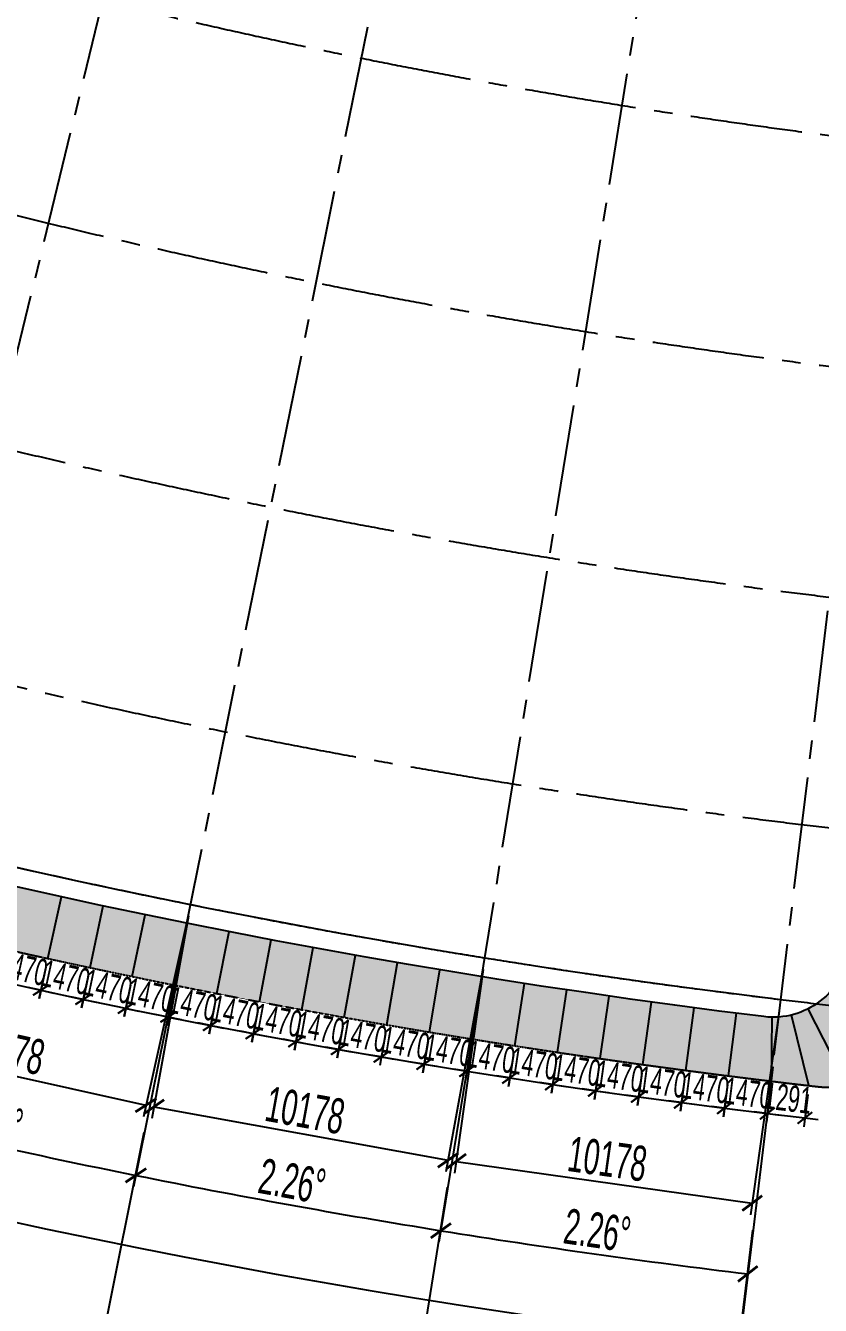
# Model space of a CAD drawing. Extents: x -668578 to 2331563, y -1202445 to 1620273.
# Drawn here: x 1661932 to 1688983, y 23732 to 67310 of the extents above; entities that cross this region are included whole.
import ezdxf
from ezdxf.enums import TextEntityAlignment as Align

# ---------------------------------------------------------------- set-up
doc = ezdxf.new("R2010")
doc.units = 0
doc.linetypes.add('CENTER2', pattern=[28.575000000000003, 19.05, -3.175, 3.175, -3.175])
doc.linetypes.add('DASH', pattern=[0.35, 0.25, -0.1])
doc.layers.get('0').update_dxf_attribs({"color": 8})
doc.layers.get('Defpoints').update_dxf_attribs({"color": 8})
for name, color, linetype in [('#填充层', 8, 'Continuous'), ('#幕墙线-平面', 8, 'Continuous'), ('#标注', 8, 'Continuous'), ('#轴线', 8, 'CENTER2'), ('dim', 8, 'Continuous')]:
    doc.layers.add(name, color=color, linetype=linetype)
doc.styles.add('JHZX', font='jrs.shx', dxfattribs={"width": 0.6, "bigfont": 'jhz.shx'})
doc.dimstyles.new('JZBZ-300', dxfattribs={"dimscale": 300, "dimtxt": 3, "dimasz": 1.5, "dimexe": 1, "dimexo": 1, "dimgap": 0.5, "dimtad": 1, "dimdec": 0, "dimdsep": 46, "dimtxsty": 'JHZX', "dimblk1": 'ARCHTICK', "dimblk2": 'ARCHTICK', "dimsah": 1, "dimcen": 0, "dimclrd": 1, "dimclre": 1, "dimclrt": 2, "dimazin": 2, "dimtfac": 1, "dimtdec": 0, "dimtix": 1, "dimtmove": 0, "dimatfit": 3, "dimfxl": 0, "dimtolj": 1, "dimlwd": -1, "dimlwe": -1, "dimarcsym": 0})
doc.dimstyles.new('JZBZ-400', dxfattribs={"dimscale": 400, "dimtxt": 3, "dimasz": 1.5, "dimexe": 1, "dimexo": 1, "dimgap": 0.5, "dimtad": 1, "dimdec": 0, "dimdsep": 46, "dimtxsty": 'JHZX', "dimblk1": 'ARCHTICK', "dimblk2": 'ARCHTICK', "dimsah": 1, "dimcen": 0, "dimclrd": 1, "dimclre": 1, "dimclrt": 2, "dimazin": 2, "dimtfac": 1, "dimtdec": 0, "dimtix": 1, "dimtmove": 0, "dimatfit": 3, "dimfxl": 0, "dimtolj": 1, "dimlwd": -1, "dimlwe": -1, "dimarcsym": 0})

# ---------------------------------------------------------------- blocks, each defined once
blk = doc.blocks.new('_ARCHTICK')
at = {"color": 0, "linetype": 'ByBlock', "const_width": 0.15}
blk.add_lwpolyline([(-0.5, -0.5), (0.5, 0.5)], dxfattribs=at)
blk = doc.blocks.new('*D2939')
at = {"layer": '#标注', "ltscale": 300, "transparency": 16777216}
for p, q in [((-1772.791618300945, -1481.365197545436), (-9341.748198340536, -7862.657879242006)), ((165913.7732030131, -92055.65823940704), (164727.0996400029, -101884.2800072265))]:
    blk.add_line(p, q, dxfattribs=at)
blk.add_arc((197092.1482162317, 166179.1797920645), 269610.2124900237, 220.1338192809485, 263.1156299250187, dxfattribs=at)
at = {"layer": 'Defpoints', "color": 0, "ltscale": 300, "transparency": 16777216}
for p in [(197092.1482162317, 166179.1797920645), (-1466.975190824596, -1223.535190204158), (40379.67516651106, -53208.30268940322), (165961.7196095993, -91658.54220838404)]:
    blk.add_point(p, dxfattribs=at)
at = {"layer": '#标注', "ltscale": 300, "transparency": 16777216, "xscale": 600, "yscale": 600, "zscale": 600}
for p, rotation in [((-9035.931770864163, -7604.827871900749), 130.1338192809485), ((164775.0460465892, -101487.1639762035), 353.1156299250187)]:
    blk.add_blockref('_ARCHTICK', p, dxfattribs=dict(at, rotation=rotation))
at = {"layer": '#标注', "ltscale": 300, "transparency": 16777216, "insert": (69341.55334645722, -70334.48968467087), "char_height": 1200, "attachment_point": 5, "rotation": 331.6247246029835, "style": 'JHZX'}
blk.add_mtext('\\A1;42.98°', dxfattribs=at)
blk = doc.blocks.new('*D2964')
at = {"layer": '#标注', "ltscale": 300, "transparency": 16777216}
for p, q in [((135616.1671656, -86561.84654807855), (133843.5729507627, -93849.36394082324)), ((145640.4226773909, -88791.49024800592), (144156.8671574158, -96143.29703404036))]:
    blk.add_line(p, q, dxfattribs=at)
blk.add_arc((197092.1482162382, 166179.1797920599), 267210.2124900252, 256.3290280231364, 258.5912288879829, dxfattribs=at)
at = {"layer": 'Defpoints', "color": 0, "ltscale": 300, "transparency": 16777216}
for p in [(197092.1482162382, 166179.1797920599), (135710.7055237246, -86173.17895379894), (145719.5456384562, -88399.3938860842), (137360.5897846303, -94269.35367721465)]:
    blk.add_point(p, dxfattribs=at)
at = {"layer": '#标注', "ltscale": 300, "transparency": 16777216, "xscale": 600, "yscale": 600, "zscale": 600}
for p, rotation in [((133938.1113088872, -93460.6963465436), 166.3290280231364), ((144235.9901184811, -95751.20067211865), 348.5912288879829)]:
    blk.add_blockref('_ARCHTICK', p, dxfattribs=dict(at, rotation=rotation))
at = {"layer": '#标注', "ltscale": 300, "transparency": 16777216, "insert": (139249.4410553849, -93875.85774285143), "char_height": 1200, "attachment_point": 5, "rotation": 347.4601284555596, "style": 'JHZX'}
blk.add_mtext('\\A1;2.26°', dxfattribs=at)
blk = doc.blocks.new('*D2965')
at = {"layer": '#标注', "ltscale": 300, "transparency": 16777216}
for p, q in [((145640.4226773909, -88791.49024800569), (144156.8671574166, -96143.29703403744)), ((155744.8731003964, -90623.71248546024), (154552.6686098455, -98028.34944163164))]:
    blk.add_line(p, q, dxfattribs=at)
blk.add_arc((197092.1482162315, 166179.1797920608), 267210.2124900217, 258.5912288879844, 260.8534291851969, dxfattribs=at)
at = {"layer": 'Defpoints', "color": 0, "ltscale": 300, "transparency": 16777216}
for p in [(197092.1482162315, 166179.1797920608), (145719.5456384562, -88399.39388608397), (155808.4573398924, -90228.7985144644), (147687.7202341102, -96424.13350524308)]:
    blk.add_point(p, dxfattribs=at)
at = {"layer": '#标注', "ltscale": 300, "transparency": 16777216, "xscale": 600, "yscale": 600, "zscale": 600}
for p, rotation in [((144235.9901184818, -95751.2006721157), 168.5912288879844), ((154616.2528493415, -97633.4354706358), 350.8534291851969)]:
    blk.add_blockref('_ARCHTICK', p, dxfattribs=dict(at, rotation=rotation))
at = {"layer": '#标注', "ltscale": 300, "transparency": 16777216, "insert": (149559.5666977208, -95956.38630526343), "char_height": 1200, "attachment_point": 5, "rotation": 349.7223290365907, "style": 'JHZX'}
blk.add_mtext('\\A1;2.26°', dxfattribs=at)
blk = doc.blocks.new('*D2966')
at = {"layer": '#标注', "ltscale": 300, "transparency": 16777216}
for p, q in [((155744.8731003963, -90623.71248546048), (154552.6686098456, -98028.3494416317)), ((165913.7732030116, -92055.65823940959), (165014.7780795192, -99501.58382109005))]:
    blk.add_line(p, q, dxfattribs=at)
blk.add_arc((197092.1482162308, 166179.1797920622), 267210.2124900231, 260.8534291851972, 263.1156299250185, dxfattribs=at)
at = {"layer": 'Defpoints', "color": 0, "ltscale": 300, "transparency": 16777216}
for p in [(197092.1482162308, 166179.1797920622), (155808.4573398924, -90228.79851446462), (165961.7196095979, -91658.54220838659), (158091.8559520314, -98169.59524249382)]:
    blk.add_point(p, dxfattribs=at)
at = {"layer": '#标注', "ltscale": 300, "transparency": 16777216, "xscale": 600, "yscale": 600, "zscale": 600}
for p, rotation in [((154616.2528493416, -97633.43547063584), 170.8534291851971), ((165062.7244861054, -99104.46779006704), 353.1156299250185)]:
    blk.add_blockref('_ARCHTICK', p, dxfattribs=dict(at, rotation=rotation))
at = {"layer": '#标注', "ltscale": 300, "transparency": 16777216, "insert": (159943.7807458377, -97628.32600196154), "char_height": 1200, "attachment_point": 5, "rotation": 351.9845295551078, "style": 'JHZX'}
blk.add_mtext('\\A1;2.26°', dxfattribs=at)
blk = doc.blocks.new('*U2924')
at = {"linetype": 'ByBlock'}
blk.add_line((-8.960830237663566e-17, -20), (0, 0), dxfattribs=at)
blk.add_circle((0, -24), 4, dxfattribs=at)
at = {"color": 253, "linetype": 'ByBlock', "style": 'JHZX', "width": 0.75}
blk.add_attdef('AXES', text='', height=4, dxfattribs=at).set_placement((0, -24), align=Align.MIDDLE_CENTER)
blk = doc.blocks.new('*D3016')
at = {"layer": '#标注', "transparency": 16777216}
for p, q in [((1553.710804827706, -79823.39653138338), (577.2344838467125, -86757.80163467991)), ((11632.29349165103, -81242.62387621407), (10655.81717067004, -88177.02897951061)), ((633.010665370206, -86361.70945150197), (10711.59335219353, -87780.93679633267))]:
    blk.add_line(p, q, dxfattribs=at)
at = {"layer": 'Defpoints', "color": 0, "transparency": 16777216}
for p in [(1609.486986351199, -79427.30434820545), (11688.06967317452, -80846.53169303614), (10711.59335219353, -87780.93679633267)]:
    blk.add_point(p, dxfattribs=at)
at = {"layer": '#标注', "transparency": 16777216, "xscale": 600, "yscale": 600, "zscale": 600}
for p, rotation in [((633.010665370206, -86361.70945150197), 171.9845309758425), ((10711.59335219353, -87780.93679633267), 351.9845309758425)]:
    blk.add_blockref('_ARCHTICK', p, dxfattribs=dict(at, rotation=rotation))
at = {"layer": '#标注', "transparency": 16777216, "insert": (5783.85437182886, -86279.13875756146), "char_height": 1200, "attachment_point": 5, "rotation": 351.9845309758425, "style": 'JHZX'}
blk.add_mtext('\\A1;10178', dxfattribs=at)
blk = doc.blocks.new('*D3017')
at = {"layer": '#标注', "transparency": 16777216}
for p, q in [((-18427.29014813252, -75791.97258892888), (-19947.73486925563, -82627.74086996839)), ((-8492.067901645589, -78001.81288731284), (-10012.5126227687, -84837.58116835235)), ((-19860.88729401017, -82237.28280733684), (-9925.665047523244, -84447.1231057208))]:
    blk.add_line(p, q, dxfattribs=at)
at = {"layer": 'Defpoints', "color": 0, "transparency": 16777216}
for p in [(-18340.44257288706, -75401.51452629734), (-8405.220326400127, -77611.3548246813), (-9925.665047523244, -84447.1231057208)]:
    blk.add_point(p, dxfattribs=at)
at = {"layer": '#标注', "transparency": 16777216, "xscale": 600, "yscale": 600, "zscale": 600}
for p, rotation in [((-19860.88729401017, -82237.28280733684), 167.4601294960044), ((-9925.665047523244, -84447.1231057208), 347.4601294960043)]:
    blk.add_blockref('_ARCHTICK', p, dxfattribs=dict(at, rotation=rotation))
at = {"layer": '#标注', "transparency": 16777216, "insert": (-14719.58102027579, -82561.28683126572), "char_height": 1200, "attachment_point": 5, "rotation": 347.46012949600436, "style": 'JHZX'}
blk.add_mtext('\\A1;10178', dxfattribs=at)
blk = doc.blocks.new('*D3018')
at = {"layer": '#标注', "transparency": 16777216}
for p, q in [((-8476.587842415736, -78004.93668104404), (-9726.022414172168, -84895.39337076784)), ((1538.119470305788, -79820.88620456363), (288.6848985493598, -86711.34289428742)), ((-9654.654898157027, -84501.81151440524), (360.0524145645013, -86317.76103792482))]:
    blk.add_line(p, q, dxfattribs=at)
at = {"layer": 'Defpoints', "color": 0, "transparency": 16777216}
for p in [(-8405.220326400595, -77611.35482468143), (1609.48698632093, -79427.30434820103), (360.0524145645013, -86317.76103792482)]:
    blk.add_point(p, dxfattribs=at)
at = {"layer": '#标注', "transparency": 16777216, "xscale": 600, "yscale": 600, "zscale": 600}
for p, rotation in [((-9654.654898157027, -84501.81151440524), 169.7223276710145), ((360.0524145645013, -86317.76103792482), 349.7223276710145)]:
    blk.add_blockref('_ARCHTICK', p, dxfattribs=dict(at, rotation=rotation))
at = {"layer": '#标注', "transparency": 16777216, "insert": (-4504.566209765981, -84622.62256343984), "char_height": 1200, "attachment_point": 5, "rotation": 349.7223276710145, "style": 'JHZX'}
blk.add_mtext('\\A1;10178', dxfattribs=at)
blk = doc.blocks.new('*U576')
at = {"layer": '#幕墙线-平面', "ltscale": 300}
blk.add_lwpolyline([(-2.021426355838275e-10, 0.002538945773403268), (6.263339929546419e-05, -2149.999906919618)], dxfattribs=at)
blk = doc.blocks.new('*U577')
at = {"layer": '#幕墙线-平面', "color": 0, "linetype": 'ByBlock', "lineweight": -2, "transparency": 16777216}
for p, rotation in [((1662687.865469359, 35544.91894528738), 167.6240504911764), ((1664124.587071862, 35233.91202074749), 167.947246150698), ((1665563.040144327, 34931.01430117167), 168.2704418102197), ((1667003.178916818, 34636.23542442016), 168.5936374697424), ((1668444.957565759, 34349.584770021), 168.9168331292652), ((1669888.330215397, 34071.07145887133), 169.2400287887868), ((1671333.250939258, 33800.70435294733), 169.5632244483085), ((1672779.673761612, 33538.49205502225), 169.8864201078312), ((1674227.552658933, 33284.44290839267), 170.2096157673529), ((1675676.841561363, 33038.56499661293), 170.5328114268745), ((1677127.494354182, 32800.86614323792), 170.8560070863961), ((1678579.464879271, 32571.35391157441), 171.1792027459167), ((1680032.706936582, 32350.03560444005), 171.5023984054384), ((1681487.174285608, 32136.91826393123), 171.82559406496), ((1682942.820646856, 31932.0086711988), 172.1487897244816), ((1684399.599703318, 31735.31334623255), 172.4719853840033), ((1685857.465101944, 31546.83854765358), 172.7951810435249)]:
    blk.add_blockref('*U576', p, dxfattribs=dict(at, rotation=rotation))
blk = doc.blocks.new('*D3225')
at = {"layer": '#标注', "ltscale": 300, "transparency": 16777216}
for p, q in [((139745.3807308452, -88346.61289073434), (139505.2156672835, -89426.57049815665)), ((141180.3335940951, -88665.72314399059), (140940.1685305334, -89745.6807514129)), ((139570.3398912136, -89133.72440298463), (139131.0707484555, -89036.03806708945)), ((139570.3398912136, -89133.72440298463), (141005.2927544635, -89452.83465624088)), ((141005.2927544635, -89452.83465624088), (141444.5618972215, -89550.52099213605))]:
    blk.add_line(p, q, dxfattribs=at)
at = {"layer": 'Defpoints', "color": 0, "ltscale": 300, "transparency": 16777216}
for p in [(139810.5049547753, -88053.76679556232), (141245.4578180252, -88372.87704881857), (141005.2927544635, -89452.83465624088)]:
    blk.add_point(p, dxfattribs=at)
at = {"layer": '#标注', "ltscale": 300, "transparency": 16777216, "xscale": 450, "yscale": 450, "zscale": 450}
for p, rotation in [((139570.3398912136, -89133.72440298463), 347.4623711836643), ((141005.2927544635, -89452.83465624088), 167.4623711836643)]:
    blk.add_blockref('_ARCHTICK', p, dxfattribs=dict(at, rotation=rotation))
at = {"layer": '#标注', "ltscale": 300, "transparency": 16777216, "insert": (140418.0647706988, -88707.5873392687), "char_height": 900, "attachment_point": 5, "rotation": 347.4623711836643, "style": 'JHZX'}
blk.add_mtext('\\A1;1470', dxfattribs=at)
blk = doc.blocks.new('*D3226')
at = {"layer": '#标注', "ltscale": 300, "transparency": 16777216}
for p, q in [((141181.9780481533, -88666.08183108595), (140947.9086292112, -89747.37697983137)), ((142618.7081188957, -88977.09272688572), (142384.6386999537, -90058.38787563115)), ((141011.3799311079, -89454.16819102119), (140571.5667478927, -89358.96123817607)), ((141011.3799311079, -89454.16819102119), (142448.1100018504, -89765.17908682096)), ((142448.1100018504, -89765.17908682096), (142887.9231850657, -89860.38603966607))]:
    blk.add_line(p, q, dxfattribs=at)
at = {"layer": 'Defpoints', "color": 0, "ltscale": 300, "transparency": 16777216}
for p in [(141245.44935005, -88372.87304227577), (142682.1794207925, -88683.88393807554), (142448.1100018504, -89765.17908682096)]:
    blk.add_point(p, dxfattribs=at)
at = {"layer": '#标注', "ltscale": 300, "transparency": 16777216, "xscale": 450, "yscale": 450, "zscale": 450}
for p, rotation in [((141011.3799311079, -89454.16819102119), 347.7855668700952), ((142448.1100018504, -89765.17908682096), 167.7855668700953)]:
    blk.add_blockref('_ARCHTICK', p, dxfattribs=dict(at, rotation=rotation))
at = {"layer": '#标注', "ltscale": 300, "transparency": 16777216, "insert": (141856.6875702727, -89023.25606130071), "char_height": 900, "attachment_point": 5, "rotation": 347.78556687009524, "style": 'JHZX'}
blk.add_mtext('\\A1;1470', dxfattribs=at)
blk = doc.blocks.new('*D3227')
at = {"layer": '#标注', "ltscale": 300, "transparency": 16777216}
for p, q in [((142620.3545700735, -88977.44213223988), (142392.3882435746, -90060.04041672329)), ((144058.8161331876, -89280.34377456928), (143830.8498066887, -90362.94205905267)), ((142454.2046038532, -89766.47826384606), (142013.8613745373, -89673.7537234283)), ((142454.2046038532, -89766.47826384606), (143892.6661669672, -90069.37990617545)), ((143892.6661669672, -90069.37990617545), (144333.0093962831, -90162.10444659324))]:
    blk.add_line(p, q, dxfattribs=at)
at = {"layer": 'Defpoints', "color": 0, "ltscale": 300, "transparency": 16777216}
for p in [(142682.1709303521, -88683.87997936265), (144120.6324934661, -88986.78162169203), (143892.6661669672, -90069.37990617545)]:
    blk.add_point(p, dxfattribs=at)
at = {"layer": '#标注', "ltscale": 300, "transparency": 16777216, "xscale": 450, "yscale": 450, "zscale": 450}
for p, rotation in [((142454.2046038532, -89766.47826384606), 348.1087625565276), ((143892.6661669672, -90069.37990617545), 168.1087625565276)]:
    blk.add_blockref('_ARCHTICK', p, dxfattribs=dict(at, rotation=rotation))
at = {"layer": '#标注', "ltscale": 300, "transparency": 16777216, "insert": (143297.0681059672, -89330.80477925629), "char_height": 900, "attachment_point": 5, "rotation": 348.10876255652755, "style": 'JHZX'}
blk.add_mtext('\\A1;1470', dxfattribs=at)
blk = doc.blocks.new('*D3228')
at = {"layer": '#标注', "ltscale": 300, "transparency": 16777216}
for p, q in [((144060.4645290966, -89280.6838870645), (143838.6085486708, -90364.55086023627)), ((145500.6118143666, -89575.46663793671), (145278.7558339408, -90659.33361110848)), ((143898.7680004047, -90070.64468410674), (143457.9087362103, -89980.40550650601)), ((143898.7680004047, -90070.64468410674), (145338.9152856747, -90365.42743497895)), ((145338.9152856747, -90365.42743497895), (145779.774549869, -90455.66661257968))]:
    blk.add_line(p, q, dxfattribs=at)
at = {"layer": 'Defpoints', "color": 0, "ltscale": 300, "transparency": 16777216}
for p in [(144120.6239808305, -88986.77771093497), (145560.7712661005, -89281.56046180718), (145338.9152856747, -90365.42743497895)]:
    blk.add_point(p, dxfattribs=at)
at = {"layer": '#标注', "ltscale": 300, "transparency": 16777216, "xscale": 450, "yscale": 450, "zscale": 450}
for p, rotation in [((143898.7680004047, -90070.64468410674), 348.4319582429608), ((145338.9152856747, -90365.42743497895), 168.4319582429608)]:
    blk.add_blockref('_ARCHTICK', p, dxfattribs=dict(at, rotation=rotation))
at = {"layer": '#标注', "ltscale": 300, "transparency": 16777216, "insert": (144739.1605465073, -89630.22370728377), "char_height": 900, "attachment_point": 5, "rotation": 348.43195824296083, "style": 'JHZX'}
blk.add_mtext('\\A1;1470', dxfattribs=at)
blk = doc.blocks.new('*D3229')
at = {"layer": '#标注', "ltscale": 300, "transparency": 16777216}
for p, q in [((145502.2621025569, -89575.79744675108), (145286.5235274097, -90660.8986211939)), ((146944.0492861296, -89862.45192651337), (146728.3107109825, -90947.55310095621)), ((145345.0241563933, -90366.65777357324), (144903.6628849624, -90278.90683009784)), ((145345.0241563933, -90366.65777357324), (146786.8113399661, -90653.31225333555)), ((146786.8113399661, -90653.31225333555), (147228.1726113971, -90741.06319681098))]:
    blk.add_line(p, q, dxfattribs=at)
at = {"layer": 'Defpoints', "color": 0, "ltscale": 300, "transparency": 16777216}
for p in [(145560.7627315405, -89281.55659913042), (147002.5499151133, -89568.21107889272), (146786.8113399661, -90653.31225333555)]:
    blk.add_point(p, dxfattribs=at)
at = {"layer": '#标注', "ltscale": 300, "transparency": 16777216, "xscale": 450, "yscale": 450, "zscale": 450}
for p, rotation in [((145345.0241563933, -90366.65777357324), 348.7551539293917), ((146786.8113399661, -90653.31225333555), 168.7551539293917)]:
    blk.add_blockref('_ARCHTICK', p, dxfattribs=dict(at, rotation=rotation))
at = {"layer": '#标注', "ltscale": 300, "transparency": 16777216, "insert": (146182.919006147, -89921.5033182131), "char_height": 900, "attachment_point": 5, "rotation": 348.7551539293917, "style": 'JHZX'}
blk.add_mtext('\\A1;1470', dxfattribs=at)
blk = doc.blocks.new('*D3026')
at = {"layer": '#标注', "ltscale": 300, "transparency": 16777216}
for p, q in [((146945.701414091, -89862.77342112083), (146736.0871087792, -90949.07427014597)), ((148389.0826199333, -90141.2905087528), (148179.4683146216, -91227.59135777794)), ((146792.927053589, -90654.50811344423), (146351.0778185364, -90569.2481962296)), ((146792.927053589, -90654.50811344423), (148236.3082594314, -90933.0252010762)), ((148236.3082594314, -90933.0252010762), (148678.157494484, -91018.28511829083))]:
    blk.add_line(p, q, dxfattribs=at)
at = {"layer": 'Defpoints', "color": 0, "ltscale": 300, "transparency": 16777216}
for p in [(147002.5413589007, -89568.2072644191), (148445.9225647431, -89846.72435205108), (148236.3082594314, -90933.0252010762)]:
    blk.add_point(p, dxfattribs=at)
at = {"layer": '#标注', "ltscale": 300, "transparency": 16777216, "xscale": 450, "yscale": 450, "zscale": 450}
for p, rotation in [((146792.927053589, -90654.50811344423), 349.0783496158211), ((148236.3082594314, -90933.0252010762), 169.0783496158211)]:
    blk.add_blockref('_ARCHTICK', p, dxfattribs=dict(at, rotation=rotation))
at = {"layer": '#标注', "ltscale": 300, "transparency": 16777216, "insert": (147628.2975461296, -90204.63434385677), "char_height": 900, "attachment_point": 5, "rotation": 349.0783496158211, "style": 'JHZX'}
blk.add_mtext('\\A1;1470', dxfattribs=at)
blk = doc.blocks.new('*D3027')
at = {"layer": '#标注', "ltscale": 300, "transparency": 16777216}
for p, q in [((148390.7365350967, -90141.60267892384), (148187.2531693098, -91229.06863767066)), ((149835.6658364559, -90411.97351232765), (149632.182470669, -91499.43947107447)), ((148242.4306213631, -90934.18654464887), (147800.1074818304, -90851.42036656893)), ((148242.4306213631, -90934.18654464887), (149687.3599227223, -91204.55737805268)), ((149687.3599227223, -91204.55737805268), (150129.683062255, -91287.32355613263))]:
    blk.add_line(p, q, dxfattribs=at)
at = {"layer": 'Defpoints', "color": 0, "ltscale": 300, "transparency": 16777216}
for p in [(148445.91398715, -89846.72058590205), (149890.8432885092, -90117.09141930586), (149687.3599227223, -91204.55737805268)]:
    blk.add_point(p, dxfattribs=at)
at = {"layer": '#标注', "ltscale": 300, "transparency": 16777216, "xscale": 450, "yscale": 450, "zscale": 450}
for p, rotation in [((148242.4306213631, -90934.18654464887), 349.4015453022517), ((149687.3599227223, -91204.55737805268), 169.4015453022516)]:
    blk.add_blockref('_ARCHTICK', p, dxfattribs=dict(at, rotation=rotation))
at = {"layer": '#标注', "ltscale": 300, "transparency": 16777216, "insert": (149075.2501761493, -90479.60777530722), "char_height": 900, "attachment_point": 5, "rotation": 349.40154530225163, "style": 'JHZX'}
blk.add_mtext('\\A1;1470', dxfattribs=at)
blk = doc.blocks.new('*D3028')
at = {"layer": '#标注', "ltscale": 300, "transparency": 16777216}
for p, q in [((149837.3214861951, -90412.27634812918), (149639.9755345431, -91500.87281466334)), ((151283.7529070597, -90674.4923244116), (151086.4069554077, -91763.08879094577)), ((149693.4887381561, -91205.68416813525), (149250.705768364, -91125.41436271586)), ((149693.4887381561, -91205.68416813525), (151139.9201590206, -91467.90014441768)), ((151139.9201590206, -91467.90014441768), (151582.7031288127, -91548.16994983706))]:
    blk.add_line(p, q, dxfattribs=at)
at = {"layer": 'Defpoints', "color": 0, "ltscale": 300, "transparency": 16777216}
for p in [(149890.834689808, -90117.08770160109), (151337.2661106726, -90379.30367788352), (151139.9201590206, -91467.90014441768)]:
    blk.add_point(p, dxfattribs=at)
at = {"layer": '#标注', "ltscale": 300, "transparency": 16777216, "xscale": 450, "yscale": 450, "zscale": 450}
for p, rotation in [((149693.4887381561, -91205.68416813525), 349.7247409886801), ((151139.9201590206, -91467.90014441768), 169.7247409886802)]:
    blk.add_blockref('_ARCHTICK', p, dxfattribs=dict(at, rotation=rotation))
at = {"layer": '#标注', "ltscale": 300, "transparency": 16777216, "insert": (150523.7308558142, -90746.4148632203), "char_height": 900, "attachment_point": 5, "rotation": 349.72474098868014, "style": 'JHZX'}
blk.add_mtext('\\A1;1470', dxfattribs=at)
blk = doc.blocks.new('*D3029')
at = {"layer": '#标注', "ltscale": 300, "transparency": 16777216}
for p, q in [((151285.4102386947, -90674.7858162079), (151094.2079805019, -91764.47815262488)), ((152733.2977552571, -90928.83859195397), (152542.0954970642, -92018.53092837096)), ((151146.055232945, -91468.99234515845), (150702.8265217453, -91391.2214664938)), ((151146.055232945, -91468.99234515845), (152593.9427495073, -91723.04512090451)), ((152593.9427495073, -91723.04512090451), (153037.171460707, -91800.81599956915))]:
    blk.add_line(p, q, dxfattribs=at)
at = {"layer": 'Defpoints', "color": 0, "ltscale": 300, "transparency": 16777216}
for p in [(151337.2574911378, -90379.30000874144), (152785.1450077002, -90633.35278448752), (152593.9427495073, -91723.04512090451)]:
    blk.add_point(p, dxfattribs=at)
at = {"layer": '#标注', "ltscale": 300, "transparency": 16777216, "xscale": 450, "yscale": 450, "zscale": 450}
for p, rotation in [((151146.055232945, -91468.99234515845), 350.0479366751081), ((152593.9427495073, -91723.04512090451), 170.0479366751081)]:
    blk.add_blockref('_ARCHTICK', p, dxfattribs=dict(at, rotation=rotation))
at = {"layer": '#标注', "ltscale": 300, "transparency": 16777216, "insert": (151973.6934961124, -91005.04711809856), "char_height": 900, "attachment_point": 5, "rotation": 350.0479366751081, "style": 'JHZX'}
blk.add_mtext('\\A1;1470', dxfattribs=at)
blk = doc.blocks.new('*D3030')
at = {"layer": '#标注', "ltscale": 300, "transparency": 16777216}
for p, q in [((152734.9567160534, -90929.12273040632), (152549.9042351586, -92019.8762639325)), ((154184.2542581752, -91175.00422194488), (153999.2017772804, -92265.75775547106)), ((152600.0838867112, -91724.10269755093), (152156.4235371388, -91648.83322022218)), ((152600.0838867112, -91724.10269755093), (154049.3814288329, -91969.9841890895)), ((154049.3814288329, -91969.9841890895), (154493.0417784053, -92045.25366641826))]:
    blk.add_line(p, q, dxfattribs=at)
at = {"layer": 'Defpoints', "color": 0, "ltscale": 300, "transparency": 16777216}
for p in [(152785.136367606, -90633.34916402475), (154234.4339097277, -90879.23065556333), (154049.3814288329, -91969.9841890895)]:
    blk.add_point(p, dxfattribs=at)
at = {"layer": '#标注', "ltscale": 300, "transparency": 16777216, "xscale": 450, "yscale": 450, "zscale": 450}
for p, rotation in [((152600.0838867112, -91724.10269755093), 350.3711323615356), ((154049.3814288329, -91969.9841890895), 170.3711323615356)]:
    blk.add_blockref('_ARCHTICK', p, dxfattribs=dict(at, rotation=rotation))
at = {"layer": '#标注', "ltscale": 300, "transparency": 16777216, "insert": (153425.0919608771, -91255.4963105571), "char_height": 900, "attachment_point": 5, "rotation": 350.3711323615356, "style": 'JHZX'}
blk.add_mtext('\\A1;1470', dxfattribs=at)
blk = doc.blocks.new('*D3031')
at = {"layer": '#标注', "ltscale": 300, "transparency": 16777216}
for p, q in [((154185.9147953459, -91175.27899801233), (154007.0179799094, -92267.05902210648)), ((155636.5762480232, -91412.98138167315), (155457.6794325867, -92504.76140576729)), ((154055.5284339117, -91971.00710798922), (153611.4505627358, -91898.24142698577)), ((154055.5284339117, -91971.00710798922), (155506.189886589, -92208.70949165004)), ((155506.189886589, -92208.70949165004), (155950.2677577649, -92281.47517265349))]:
    blk.add_line(p, q, dxfattribs=at)
at = {"layer": 'Defpoints', "color": 0, "ltscale": 300, "transparency": 16777216}
for p in [(154234.4252493482, -90879.22708389508), (155685.0867020255, -91116.92946755589), (155506.189886589, -92208.70949165004)]:
    blk.add_point(p, dxfattribs=at)
at = {"layer": '#标注', "ltscale": 300, "transparency": 16777216, "xscale": 450, "yscale": 450, "zscale": 450}
for p, rotation in [((154055.5284339117, -91971.00710798922), 350.6943280479668), ((155506.189886589, -92208.70949165004), 170.6943280479668)]:
    blk.add_blockref('_ARCHTICK', p, dxfattribs=dict(at, rotation=rotation))
at = {"layer": '#标注', "ltscale": 300, "transparency": 16777216, "insert": (154877.8800682549, -91497.75447158513), "char_height": 900, "attachment_point": 5, "rotation": 350.6943280479668, "style": 'JHZX'}
blk.add_mtext('\\A1;1470', dxfattribs=at)
blk = doc.blocks.new('*D3032')
at = {"layer": '#标注', "ltscale": 300, "transparency": 16777216}
for p, q in [((155638.2383087322, -91413.24678661268), (155465.5028510478, -92506.01856207289)), ((157090.2175135629, -91642.76249897551), (156917.4820558785, -92735.53427443572)), ((155512.3425639523, -92209.69772025608), (155067.861301227, -92139.43815089937)), ((155512.3425639523, -92209.69772025608), (156964.321768783, -92439.21343261891)), ((156964.321768783, -92439.21343261891), (157408.8030315082, -92509.47300197562))]:
    blk.add_line(p, q, dxfattribs=at)
at = {"layer": 'Defpoints', "color": 0, "ltscale": 300, "transparency": 16777216}
for p in [(155685.0780216367, -91116.92594479586), (157137.0572264674, -91346.44165715869), (156964.321768783, -92439.21343261891)]:
    blk.add_point(p, dxfattribs=at)
at = {"layer": '#标注', "ltscale": 300, "transparency": 16777216, "xscale": 450, "yscale": 450, "zscale": 450}
for p, rotation in [((155512.3425639523, -92209.69772025608), 351.0175237343967), ((156964.321768783, -92439.21343261891), 171.0175237343967)]:
    blk.add_blockref('_ARCHTICK', p, dxfattribs=dict(at, rotation=rotation))
at = {"layer": '#标注', "ltscale": 300, "transparency": 16777216, "insert": (156332.0115921766, -91731.81389280385), "char_height": 900, "attachment_point": 5, "rotation": 351.0175237343967, "style": 'JHZX'}
blk.add_mtext('\\A1;1470', dxfattribs=at)
blk = doc.blocks.new('*D3033')
at = {"layer": '#标注', "ltscale": 300, "transparency": 16777216}
for p, q in [((157091.8810449256, -91643.01852434225), (156925.3124412395, -92736.74728041032)), ((158545.1318015782, -91864.34026247742), (158378.5631978921, -92958.06901854549)), ((156970.4799226596, -92440.16693948706), (156525.6094112747, -92372.4157173569)), ((156970.4799226596, -92440.16693948706), (158423.7306793122, -92661.48867762223)), ((158423.7306793122, -92661.48867762223), (158868.6011906971, -92729.23989975239))]:
    blk.add_line(p, q, dxfattribs=at)
at = {"layer": 'Defpoints', "color": 0, "ltscale": 300, "transparency": 16777216}
for p in [(157137.0485263457, -91346.43818341898), (158590.2992829983, -91567.75992155416), (158423.7306793122, -92661.48867762223)]:
    blk.add_point(p, dxfattribs=at)
at = {"layer": '#标注', "ltscale": 300, "transparency": 16777216, "xscale": 450, "yscale": 450, "zscale": 450}
for p, rotation in [((156970.4799226596, -92440.16693948706), 351.3407194208271), ((158423.7306793122, -92661.48867762223), 171.3407194208271)]:
    blk.add_blockref('_ARCHTICK', p, dxfattribs=dict(at, rotation=rotation))
at = {"layer": '#标注', "ltscale": 300, "transparency": 16777216, "insert": (157787.4402638261, -91957.66712670808), "char_height": 900, "attachment_point": 5, "rotation": 351.3407194208271, "style": 'JHZX'}
blk.add_mtext('\\A1;1470', dxfattribs=at)
blk = doc.blocks.new('*D3146')
at = {"layer": '#标注', "ltscale": 300, "transparency": 16777216}
for p, q in [((158546.7967506622, -91864.58690012494), (158386.4003009985, -92959.23783559268)), ((160001.2728183459, -92077.70762182571), (159840.8763686821, -93172.35855729345)), ((158429.8941137562, -92662.40743241302), (157984.6485089867, -92597.16671327647)), ((158429.8941137562, -92662.40743241302), (159884.3701814398, -92875.5281541138)), ((159884.3701814398, -92875.5281541138), (160329.6157862093, -92940.76887325033))]:
    blk.add_line(p, q, dxfattribs=at)
at = {"layer": 'Defpoints', "color": 0, "ltscale": 300, "transparency": 16777216}
for p in [(158590.2905634199, -91567.75649694528), (160044.7666311036, -91780.87721864606), (159884.3701814398, -92875.5281541138)]:
    blk.add_point(p, dxfattribs=at)
at = {"layer": '#标注', "ltscale": 300, "transparency": 16777216, "xscale": 450, "yscale": 450, "zscale": 450}
for p, rotation in [((158429.8941137562, -92662.40743241302), 351.6639151072598), ((159884.3701814398, -92875.5281541138), 171.6639151072598)]:
    blk.add_blockref('_ARCHTICK', p, dxfattribs=dict(at, rotation=rotation))
at = {"layer": '#标注', "ltscale": 300, "transparency": 16777216, "insert": (159244.1197731134, -92175.30698690409), "char_height": 900, "attachment_point": 5, "rotation": 351.6639151072598, "style": 'JHZX'}
blk.add_mtext('\\A1;1470', dxfattribs=at)
blk = doc.blocks.new('*D3147')
at = {"layer": '#标注', "ltscale": 300, "transparency": 16777216}
for p, q in [((160002.9391321752, -92077.94486390632), (159848.7199401671, -93173.48314822142)), ((161458.5942311108, -92282.85778791303), (161304.3750391027, -93378.39607222813)), ((159890.5387003386, -92876.41212759215), (159444.9321693947, -92813.68398733491)), ((159890.5387003386, -92876.41212759215), (161346.1937992742, -93081.32505159886)), ((161346.1937992742, -93081.32505159886), (161791.8003302181, -93144.0531918561))]:
    blk.add_line(p, q, dxfattribs=at)
at = {"layer": 'Defpoints', "color": 0, "ltscale": 300, "transparency": 16777216}
for p in [(160044.7578923467, -91780.87384327703), (161500.4129912823, -91985.78676728375), (161346.1937992742, -93081.32505159886)]:
    blk.add_point(p, dxfattribs=at)
at = {"layer": '#标注', "ltscale": 300, "transparency": 16777216, "xscale": 450, "yscale": 450, "zscale": 450}
for p, rotation in [((159890.5387003386, -92876.41212759215), 351.9871107936914), ((161346.1937992742, -93081.32505159886), 171.9871107936914)]:
    blk.add_blockref('_ARCHTICK', p, dxfattribs=dict(at, rotation=rotation))
at = {"layer": '#标注', "ltscale": 300, "transparency": 16777216, "insert": (160702.0037701494, -92384.72654833696), "char_height": 900, "attachment_point": 5, "rotation": 351.98711079369144, "style": 'JHZX'}
blk.add_mtext('\\A1;1470', dxfattribs=at)
blk = doc.blocks.new('*D3148')
at = {"layer": '#标注', "ltscale": 300, "transparency": 16777216}
for p, q in [((161460.2618566649, -92283.08562687799), (161312.2248293922, -93379.47640125567)), ((162917.0496695585, -92479.78423309381), (162769.0126422857, -93576.17500747147)), ((161352.3672063519, -93082.17421563971), (160906.413927928, -93021.96065020005)), ((161352.3672063519, -93082.17421563971), (162809.1550192455, -93278.87282185553)), ((162809.1550192455, -93278.87282185553), (163255.1082976694, -93339.08638729519))]:
    blk.add_line(p, q, dxfattribs=at)
at = {"layer": 'Defpoints', "color": 0, "ltscale": 300, "transparency": 16777216}
for p in [(161500.4042336247, -91985.78344126206), (162957.1920465182, -92182.48204747785), (162809.1550192455, -93278.87282185553)]:
    blk.add_point(p, dxfattribs=at)
at = {"layer": '#标注', "ltscale": 300, "transparency": 16777216, "xscale": 450, "yscale": 450, "zscale": 450}
for p, rotation in [((161352.3672063519, -93082.17421563971), 352.3103064801247), ((162809.1550192455, -93278.87282185553), 172.3103064801248)]:
    blk.add_blockref('_ARCHTICK', p, dxfattribs=dict(at, rotation=rotation))
at = {"layer": '#标注', "ltscale": 300, "transparency": 16777216, "insert": (162161.0458667182, -92585.91914751573), "char_height": 900, "attachment_point": 5, "rotation": 352.3103064801247, "style": 'JHZX'}
blk.add_mtext('\\A1;1470', dxfattribs=at)
blk = doc.blocks.new('*D3149')
at = {"layer": '#标注', "ltscale": 300, "transparency": 16777216}
for p, q in [((162918.7185537752, -92480.00266169355), (162776.8684016081, -93577.21104022252)), ((164376.5927272907, -92668.48069139192), (164234.7425751236, -93765.6890699209)), ((162815.3331180712, -93279.68714943825), (162369.0472818948, -93221.99007474355)), ((162815.3331180712, -93279.68714943825), (164273.2072915867, -93468.16517913663)), ((164273.2072915867, -93468.16517913663), (164719.4931277631, -93525.86225383135))]:
    blk.add_line(p, q, dxfattribs=at)
at = {"layer": 'Defpoints', "color": 0, "ltscale": 300, "transparency": 16777216}
for p in [(162957.1832702383, -92182.47877090928), (164415.0574437538, -92370.95680060764), (164273.2072915867, -93468.16517913663)]:
    blk.add_point(p, dxfattribs=at)
at = {"layer": '#标注', "ltscale": 300, "transparency": 16777216, "xscale": 450, "yscale": 450, "zscale": 450}
for p, rotation in [((162815.3331180712, -93279.68714943825), 352.6335021665568), ((164273.2072915867, -93468.16517913663), 172.6335021665568)]:
    blk.add_blockref('_ARCHTICK', p, dxfattribs=dict(at, rotation=rotation))
at = {"layer": '#标注', "ltscale": 300, "transparency": 16777216, "insert": (163621.1996377553, -92778.87838271892), "char_height": 900, "attachment_point": 5, "rotation": 352.63350216655675, "style": 'JHZX'}
blk.add_mtext('\\A1;1470', dxfattribs=at)
blk = doc.blocks.new('*D3150')
at = {"layer": '#标注', "ltscale": 300, "transparency": 16777216}
for p, q in [((164378.2628170685, -92668.68970267623), (164242.6040535179, -93766.68077343031)), ((165837.1769633029, -92848.94115870004), (165701.5181997524, -93946.93222945413)), ((164279.3898855808, -93468.94464435049), (163832.785691961, -93413.76589625617)), ((164279.3898855808, -93468.94464435049), (165738.3040318153, -93649.1961003743)), ((165738.3040318153, -93649.1961003743), (166184.908225435, -93704.37484846862))]:
    blk.add_line(p, q, dxfattribs=at)
at = {"layer": 'Defpoints', "color": 0, "ltscale": 300, "transparency": 16777216}
for p in [(164415.0486491313, -92370.9535735964), (165873.9627953658, -92551.2050296202), (165738.3040318153, -93649.1961003743)]:
    blk.add_point(p, dxfattribs=at)
at = {"layer": '#标注', "ltscale": 300, "transparency": 16777216, "xscale": 450, "yscale": 450, "zscale": 450}
for p, rotation in [((164279.3898855808, -93468.94464435049), 352.9566978529875), ((165738.3040318153, -93649.1961003743), 172.9566978529875)]:
    blk.add_blockref('_ARCHTICK', p, dxfattribs=dict(at, rotation=rotation))
at = {"layer": '#标注', "ltscale": 300, "transparency": 16777216, "insert": (165082.4186228238, -92963.59811420273), "char_height": 900, "attachment_point": 5, "rotation": 352.9566978529875, "style": 'JHZX'}
blk.add_mtext('\\A1;1470', dxfattribs=at)
blk = doc.blocks.new('*D3151')
at = {"layer": '#标注', "ltscale": 300, "transparency": 16777216}
for p, q in [((165826.2182746915, -92847.62065882348), (165696.0476492655, -93948.66893675765)), ((167108.0473105719, -92999.1639568184), (166977.8766851458, -94100.21223475257)), ((165731.2696350176, -93650.74375870168), (165284.3818679336, -93597.91078007362)), ((165731.2696350176, -93650.74375870168), (167013.0986708979, -93802.2870566966)), ((167013.0986708979, -93802.2870566966), (167459.9864379818, -93855.12003532465))]:
    blk.add_line(p, q, dxfattribs=at)
at = {"layer": 'Defpoints', "color": 0, "ltscale": 300, "transparency": 16777216}
for p in [(165861.4402604436, -92549.6954807675), (167143.2692963239, -92701.23877876243), (167013.0986708979, -93802.2870566966)]:
    blk.add_point(p, dxfattribs=at)
at = {"layer": '#标注', "ltscale": 300, "transparency": 16777216, "xscale": 450, "yscale": 450, "zscale": 450}
for p, rotation in [((165731.2696350176, -93650.74375870168), 353.2575452858473), ((167013.0986708979, -93802.2870566966), 173.2575452858473)]:
    blk.add_blockref('_ARCHTICK', p, dxfattribs=dict(at, rotation=rotation))
at = {"layer": '#标注', "ltscale": 300, "transparency": 16777216, "insert": (166442.6281244618, -93130.66505158719), "char_height": 900, "attachment_point": 5, "rotation": 353.2575452858473, "style": 'JHZX'}
blk.add_mtext('\\A1;1291', dxfattribs=at)
blk = doc.blocks.new('A$Caccc0cd0')
at = {"layer": '#标注'}
for p1, p2, distance, picture, middle in [((-18340.44257288706, -75401.51452629734), (-8405.22032640013, -77611.3548246813), -7002.819442342987, '*D3017', (-14719.58102027579, -82561.28683126572)), ((-8405.220326400595, -77611.35482468145), (1609.486986320931, -79427.30434820103), -7002.819442343175, '*D3018', (-4504.566209765981, -84622.62256343984)), ((1609.486986351199, -79427.30434820545), (11688.06967317453, -80846.53169303614), -7002.819442343307, '*D3016', (5783.85437182886, -86279.13875756146))]:
    dim = blk.add_aligned_dim(p1=p1, p2=p2, distance=distance, dimstyle='JZBZ-400', override={"dimclrd": 256, "dimclre": 256, "dimclrt": 256}, dxfattribs=at)
    dim.commit()
    dim.dimension.update_dxf_attribs({"geometry": picture, "text_midpoint": middle})
blk = doc.blocks.new('DSGDFG')
at = {"layer": '#标注', "ltscale": 300}
blk.add_arc((197092.151355247, 166179.1920613433), 257800.0000000007, 220.1360728823768, 263.1156295571803, dxfattribs=at)
at = {"layer": '#轴线', "ltscale": 200}
for p, q in [((135712.5666190679, -86165.52502868301), (152304.602743926, -17952.08054989972)), ((145722.8633545886, -88382.94530236186), (159607.6464522576, -19576.458975652)), ((155809.709679038, -90221.0216419755), (166969.1169565504, -20911.30154700414)), ((165961.8055820509, -91657.83014169126), (174377.5396011521, -21954.52743854071))]:
    blk.add_line(p, q, dxfattribs=at)
for radius in [228400.0000000004, 236200.0000000004, 244000.0000000004, 251800.0000000004, 257800.0000000004]:
    blk.add_arc((197092.1513552468, 166179.1920613431), radius, 218.4388923744016, 265.1405841852512, dxfattribs=at)
at = {"layer": '#标注', "ltscale": 300}
blk.add_blockref('A$Caccc0cd0', (154502.6209182295, -8915.558944611956), dxfattribs=at)
at = {"layer": '#标注', "linetype": 'ByBlock'}
for p, xscale, yscale, rotation, values in [((144520.4409422716, -94278.36360011692), 400, 400, 348.6194140831179, {'AXES': 'S18'}), ((154841.8038400174, -96150.43106904346), 399.9999999999996, 399.9999999999996, 350.8814960131423, {'AXES': 'S19'}), ((165229.0151440881, -97613.65012296918), 399.9999999999998, 399.9999999999998, 353.1435779431665, {'AXES': 'S20'})]:
    blk.add_blockref('*U2924', p, dxfattribs=dict(at, xscale=xscale, yscale=yscale, rotation=rotation)).add_auto_attribs(values)
at = {"layer": '#标注', "ltscale": 300}
for base, center, p1, p2, picture, middle in [((40379.67516651106, -53208.30268940322), (197092.1482162317, 166179.1797920645), (-1466.975190824596, -1223.535190204158), (165961.7196095993, -91658.54220838402), '*D2939', (69341.55334645722, -70334.48968467087)), ((137360.5897846303, -94269.35367721465), (197092.1482162382, 166179.1797920599), (135710.7055237247, -86173.17895379895), (145719.5456384562, -88399.3938860842), '*D2964', (139249.4410553849, -93875.85774285141)), ((147687.7202341102, -96424.13350524308), (197092.1482162315, 166179.1797920608), (145719.5456384562, -88399.39388608397), (155808.4573398924, -90228.7985144644), '*D2965', (149559.5666977208, -95956.38630526344)), ((158091.8559520314, -98169.59524249382), (197092.1482162308, 166179.1797920622), (155808.4573398924, -90228.79851446464), (165961.7196095979, -91658.54220838659), '*D2966', (159943.7807458377, -97628.32600196154))]:
    dim = blk.add_angular_dim_3p(base=base, center=center, p1=p1, p2=p2, dimstyle='JZBZ-400', override={"dimclrd": 256, "dimclre": 256, "dimclrt": 256}, dxfattribs=at)
    dim.commit()
    dim.dimension.update_dxf_attribs({"geometry": picture, "text_midpoint": middle})
blk = doc.blocks.new('D1')
at = {"layer": '#标注', "ltscale": 300}
for p1, p2, distance, picture, middle in [((139810.5049547753, -88053.76679556232), (141245.4578180253, -88372.87704881857), -1106.3397722151035, '*D3225', (140418.0647706988, -88707.5873392687)), ((141245.44935005, -88372.87304227575), (142682.1794207925, -88683.88393807554), -1106.3397722147938, '*D3226', (141856.6875702727, -89023.25606130071)), ((142682.1709303521, -88683.87997936265), (144120.6324934661, -88986.78162169203), -1106.3397722146033, '*D3227', (143297.0681059672, -89330.80477925629)), ((144120.6239808304, -88986.77771093496), (145560.7712661005, -89281.56046180717), -1106.3397722143252, '*D3228', (144739.1605465073, -89630.22370728377)), ((145560.7627315405, -89281.55659913042), (147002.5499151133, -89568.21107889272), -1106.3397722145507, '*D3229', (146182.919006147, -89921.5033182131)), ((147002.5413589007, -89568.20726441912), (148445.9225647431, -89846.7243520511), -1106.3397722146563, '*D3026', (147628.2975461296, -90204.63434385677)), ((148445.91398715, -89846.72058590205), (149890.8432885092, -90117.09141930586), -1106.339772215166, '*D3027', (149075.2501761493, -90479.60777530722)), ((149890.8346898081, -90117.08770160109), (151337.2661106726, -90379.30367788352), -1106.3397722147045, '*D3028', (150523.7308558142, -90746.4148632203)), ((151337.2574911378, -90379.30000874144), (152785.1450077002, -90633.3527844875), -1106.339772214676, '*D3029', (151973.6934961124, -91005.04711809856)), ((152785.136367606, -90633.34916402477), (154234.4339097277, -90879.23065556333), -1106.3397722151944, '*D3030', (153425.0919608771, -91255.4963105571)), ((154234.4252493482, -90879.22708389508), (155685.0867020255, -91116.92946755589), -1106.3397722148127, '*D3031', (154877.8800682549, -91497.75447158513)), ((155685.0780216367, -91116.92594479586), (157137.0572264674, -91346.44165715869), -1106.339772214632, '*D3032', (156332.0115921766, -91731.81389280385)), ((157137.0485263458, -91346.43818341898), (158590.2992829983, -91567.75992155416), -1106.3397722147347, '*D3033', (157787.4402638261, -91957.66712670808)), ((158590.2905634199, -91567.7564969453), (160044.7666311036, -91780.87721864607), -1106.339772215171, '*D3146', (159244.1197731134, -92175.30698690409)), ((160044.7578923467, -91780.87384327703), (161500.4129912823, -91985.78676728375), -1106.3397722145503, '*D3147', (160702.0037701494, -92384.72654833696)), ((161500.4042336247, -91985.78344126206), (162957.1920465182, -92182.48204747787), -1106.3397722147565, '*D3148', (162161.0458667182, -92585.91914751573)), ((162957.1832702383, -92182.47877090926), (164415.0574437538, -92370.95680060764), -1106.3397722146817, '*D3149', (163621.1996377553, -92778.87838271892)), ((164415.0486491313, -92370.9535735964), (165873.9627953658, -92551.20502962022), -1106.339772214555, '*D3150', (165082.4186228238, -92963.59811420273)), ((165861.4402604436, -92549.69548076752), (167143.2692963239, -92701.23877876243), -1108.7162405528297, '*D3151', (166442.6281244618, -93130.66505158719))]:
    dim = blk.add_aligned_dim(p1=p1, p2=p2, distance=distance, dimstyle='JZBZ-300', override={"dimclrd": 256, "dimclre": 256, "dimclrt": 256}, dxfattribs=at)
    dim.commit()
    dim.dimension.update_dxf_attribs({"geometry": picture, "text_midpoint": middle})

msp = doc.modelspace()

# ---------------------------------------------------------------- hatches: boundary and pattern name
at = {"layer": '#填充层', "ltscale": 5}
h = msp.add_hatch(dxfattribs=at)
h.set_pattern_fill('DOTS', color=256, scale=300)
h.set_pattern_definition([(0, (1499898.777027618, 275661.4264817045), (238.125, 476.25), [0, -476.25])])
edge = h.paths.add_edge_path()
edge.add_arc((1718541.04347246, 290089.1825916904), 258450.0000122762, 224.2010680907206, 263.0036580566755)
edge.add_arc((1687376.985044699, 36144.25949104445), 2599.999999999618, 263.0036580561427, 353.115629925022)
edge.add_line((1689958.239246348, 35832.60784823389), (1699116.865503937, 111688.9142534468))
edge.add_arc((1675951.513029902, 114994.4315735811), 23399.99999999987, 351.8791540171561, 408.4110155012523)
edge.add_line((1691484.021918594, 132495.8934445993), (1690101.995247554, 131048.2174569779))
edge.add_arc((1675948.321140328, 114990.4893547565), 21405.07235536606, 48.60625955378568, 51.23890231349652)
edge.add_line((1689349.491480396, 131681.377768946), (1689159.609878179, 131449.1013408638))
edge.add_arc((1675949.607221914, 114985.3847495828), 21108.24801295796, 51.25746606330708, 104.0093023544159)
edge.add_line((1670839.73464989, 135465.7982335488), (1670192.590099086, 137674.7050877369))
edge.add_arc((1675951.513030889, 114994.4315731884), 23400.00000062333, 104.2473117498924, 212.3661627149257)
edge.add_line((1656186.838222372, 102467.7548493821), (1652038.789221159, 89843.20838746446))
edge.add_arc((1718541.043465732, 290089.1825787133), 210999.9999986069, 242.3756600973465, 251.62852708999202, ccw=False)
edge.add_line((1620706.153831682, 103141.7718726395), (1620179.691224763, 102119.3262593125))
edge.add_arc((1718541.04346532, 290089.1825779399), 212149.9999977291, 234.0851270116521, 242.37772087812482, ccw=False)
edge.add_line((1594097.542817536, 118271.1461394996), (1594778.255679421, 119198.0699989475))
edge.add_arc((1718541.04346347, 290089.1825760542), 210999.9999950733, 233.5227855587175, 234.0871865955971, ccw=False)
edge.add_arc((1601139.379293661, 142933.1030267347), 23899.9999999685, 250.3460703162144, 257.1003230833905)
edge.add_line((1595803.83288865, 119636.280398778), (1596334.551120201, 119514.7328470948))
edge.add_arc((1590954.355791283, 96022.95772849166), 24100.00000000698, 56.67752398748638, 77.10032308337088, ccw=False)
edge.add_arc((1718541.043459417, 290089.1825656286), 208149.9999842003, 236.6775239869844, 251.6257060700821)
edge.add_line((1652927.316339129, 92551.18291288603), (1655362.302962887, 99959.25135525523))
edge.add_arc((1675951.512233832, 114994.4316696944), 25494.55207471757, -6.884370074981291, 216.1386244719837, ccw=False)
edge.add_line((1701262.250565385, 111938.5012709214), (1691785.922599286, 33450.83100518363))
edge.add_arc((1689205.315513597, 33761.66306029755), 2599.259413216486, 263.4547283034507, 353.1318561132468, ccw=False)
edge.add_arc((1718541.053828594, 290089.2039390777), 260600.0223987816, 224.7692622454333, 263.4709527714301, ccw=False)
edge.add_arc((1535374.285491531, 108391.8001744133), 2599.999999823963, 144.4518068245103, 224.7692605196787, ccw=False)

# ---------------------------------------------------------------- linework, layer by layer
at = {"layer": '#幕墙线-平面', "ltscale": 300}
msp.add_lwpolyline([(1687060.289512337, 33563.6192701261, -0.1896724665705532), (1520685.200405335, 123807.8911893588, -0.4137557307421613), (1520999.729779983, 127468.4832556868), (1553033.76597313, 154475.9787489982, -0.4142820029461422), (1557191.102681616, 154121.5518412802, 0.06101702159663614), (1594778.255679421, 119198.0699989475), (1594097.542817536, 118271.1461394997, 0.03619906562373296), (1620179.691224763, 102119.3262593125), (1620706.153831682, 103141.7718726394, 0.04039519900043325), (1652038.789221159, 89843.20838746446), (1656186.838222372, 102467.7548493822, -0.5101788404661648), (1670192.590099086, 137674.7050877369), (1670839.73464989, 135465.7982335488, -0.2343261784634417), (1689159.609878179, 131449.1013408638), (1689349.491480396, 131681.377768946, -0.01148757632340535), (1690101.995247555, 131048.2174569779), (1691484.021918594, 132495.8934445993, -0.2517943818826403), (1699116.865503937, 111688.9142534462), (1689958.239246348, 35832.60784823413, -0.4147747798173004), (1687060.388975351, 33563.60706794064, 0.4147747798173004)], format="xyb", dxfattribs=at)
at = {"layer": '#幕墙线-平面', "linetype": 'DASH'}
msp.add_lwpolyline([(1701260.772420367, 111938.6666949292, 1.469013519983646), (1655360.824817874, 99959.41677931677), (1652925.838194116, 92551.34833694746, -0.06531639655468416), (1604192.228229745, 116160.8885729812, 0.08934789545122705), (1596333.072975181, 119514.8982711581), (1595802.354743637, 119636.4458228394, -0.1125361045484937), (1586232.723067736, 124250.5045660065, -0.0289167358602207), (1567982.280702303, 140623.209537493, 0.4135317777768934), (1564309.650820475, 140640.842018419), (1533545.329197164, 110241.3772921534, 0.4147813150809291), (1533526.940849237, 106560.9066498611, 0.1704931411937264), (1688909.029618458, 31179.34172008293, 0.4123966734240728), (1691784.445578917, 33451.00576550497), (1701260.771450383, 111938.6585777536)], format="xyb", dxfattribs=at)
at = {"layer": '#幕墙线-平面', "ltscale": 300}
for points in [[(1688585.676636088, 31216.55405060014), (1687996.365427549, 33619.11237823344)], [(1689880.67851379, 31251.89956556149), (1688561.456694501, 33829.73428901845)], [(1687316.37013513, 31366.58779974235), (1687344.001178749, 33544.46871781199)]]:
    msp.add_lwpolyline(points, dxfattribs=at)

# ---------------------------------------------------------------- block references
at = {"layer": '#幕墙线-平面'}
msp.add_blockref('*U577', (0, 0), dxfattribs=at)
at = {"layer": '#标注'}
msp.add_blockref('DSGDFG', (1521448.890479225, 123909.9869659723), dxfattribs=at)
at = {"layer": 'dim'}
msp.add_blockref('D1', (1521442.407339764, 123917.7928293626), dxfattribs=at)

doc.saveas('drawing.dxf')
